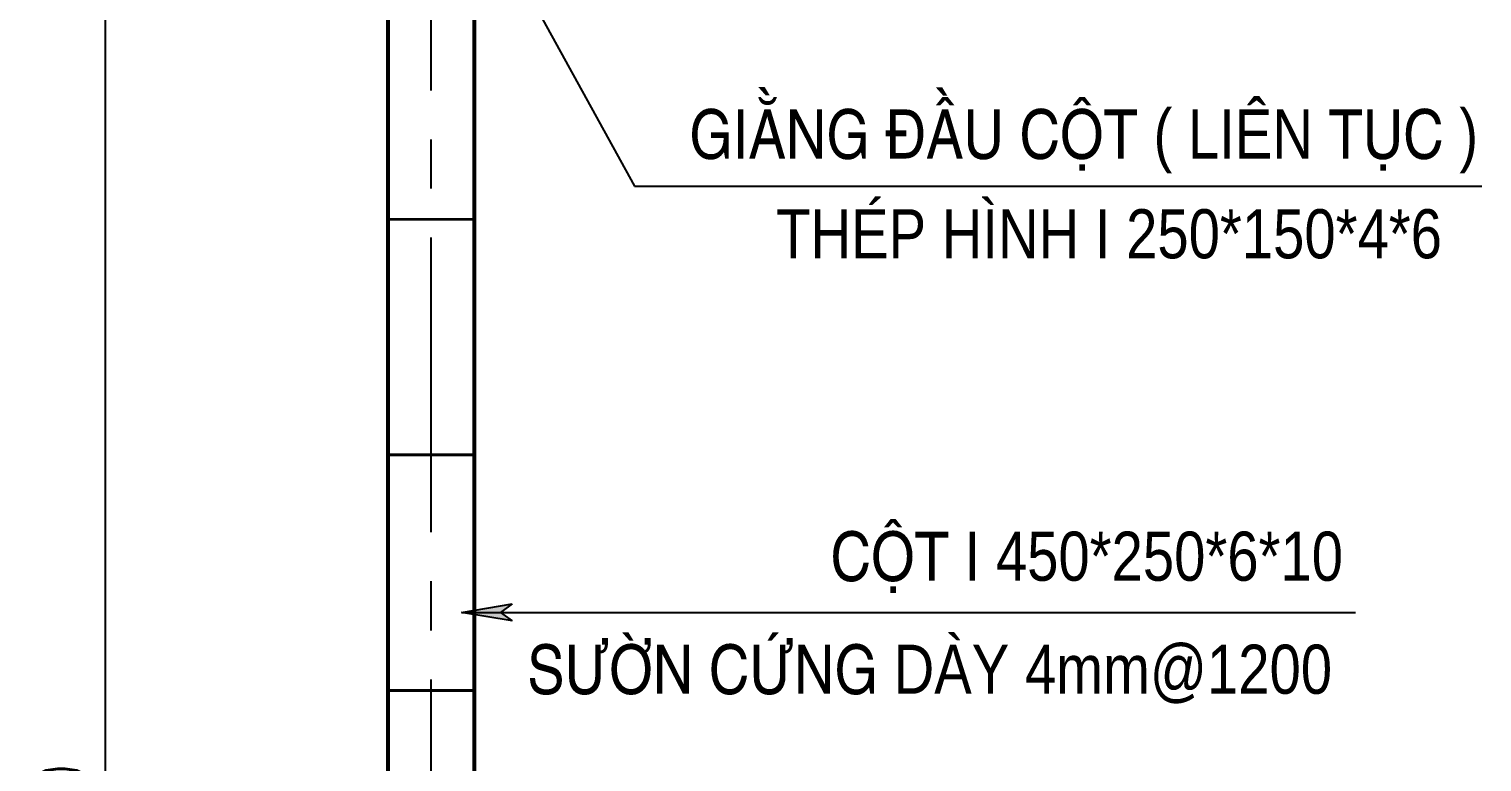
# Model space of a CAD drawing. Header units: millimetres. Extents: x 651127 to 1529722, y 768575 to 1021311.
# Drawn here: x 1037226 to 1044623, y 876067 to 879799 of the extents above; entities that cross this region are included whole.
import ezdxf
from ezdxf.enums import TextEntityAlignment as Align

# ---------------------------------------------------------------- set-up
doc = ezdxf.new("R2010")
doc.units = ezdxf.units.MM
doc.header["$LTSCALE"] = 1000
doc.header["$MEASUREMENT"] = 0
doc.linetypes.add('CENTER2', pattern=[1.125, 0.75, -0.125, 0.125, -0.125])
doc.layers.get('DEFPOINTS').update_dxf_attribs({"color": 8, "lineweight": 9})
for name, color, linetype in [('CHU VN', 7, 'Continuous'), ('KEO THEP TL10', 51, 'Continuous'), ('KICH THUOC', 147, 'Continuous'), ('KTHUOC', 136, 'Continuous'), ('TRUC', 8, 'CENTER2')]:
    doc.layers.add(name, color=color, linetype=linetype)
doc.styles.add('CHU 250', font='VNI-Helve-Condense.TTF')
doc.styles.add('CHU KT', font='romans.shx', dxfattribs={"width": 0.8})
doc.dimstyles.new('LEADER', dxfattribs={"dimscale": 100, "dimtxt": 2.5, "dimasz": 2, "dimexe": 1, "dimexo": 1.5, "dimgap": 1, "dimtad": 1, "dimdec": 0, "dimlfac": 0.5, "dimzin": 0, "dimdsep": 46, "dimtxsty": 'CHU KT', "dimblk": 'LEADER', "dimcen": 1.5, "dimdle": 1, "dimclrd": 256, "dimclre": 256, "dimclrt": 7, "dimadec": 0, "dimazin": 0, "dimtfac": 1, "dimtdec": 0, "dimtix": 1, "dimtmove": 2, "dimatfit": 3, "dimldrblk": 'LEADER', "dimfxl": 1, "dimtolj": 1, "dimtzin": 0, "dimarcsym": 0})
doc.dimstyles.new('TL100', dxfattribs={"dimscale": 100, "dimtxt": 2.5, "dimasz": 1, "dimexe": 1, "dimexo": 1.5, "dimgap": 1, "dimtad": 1, "dimdec": 0, "dimzin": 0, "dimdsep": 46, "dimtxsty": 'CHU KT', "dimblk": 'ARCHTICK', "dimcen": 1.5, "dimdle": 1, "dimclrd": 256, "dimclre": 256, "dimclrt": 7, "dimadec": 0, "dimazin": 0, "dimtfac": 1, "dimtdec": 0, "dimtix": 1, "dimtmove": 2, "dimatfit": 3, "dimfxl": 1, "dimtolj": 1, "dimtzin": 0, "dimarcsym": 0})

# ---------------------------------------------------------------- blocks, each defined once
blk = doc.blocks.new('LEADER')
at = {"linetype": 'CENTER2'}
blk.add_hatch(color=256, dxfattribs=at).paths.add_polyline_path([(-1.296, 0.216), (-1, 0), (-1.296, -0.216), (0, 0)])
blk.add_line((0, 0), (-1, 0), dxfattribs=at)
blk.add_lwpolyline([(-1.296, 0.216), (0, 0), (-1.296, -0.216), (-1, 0), (-1.296, 0.216)], dxfattribs=at)
blk = doc.blocks.new('_ARCHTICK')
at = {"color": 0, "linetype": 'ByBlock', "const_width": 0.3}
blk.add_lwpolyline([(-0.5, -0.5), (0.5, 0.5)], dxfattribs=at)
blk = doc.blocks.new('*D235')
at = {"layer": 'DEFPOINTS', "color": 0}
for p in [(1037614.8, 881128.5), (1039197.5, 881128.5), (1039022.5, 870128.7)]:
    blk.add_point(p, dxfattribs=at)
at = {"layer": 'KTHUOC', "lineweight": -2}
for p, q in [((1037614.8, 870028.7), (1037614.8, 881228.5)), ((1039047.5, 881128.5), (1037514.8, 881128.5)), ((1038872.5, 870128.7), (1037514.8, 870128.7))]:
    blk.add_line(p, q, dxfattribs=at)
at = {"layer": 'KTHUOC', "lineweight": -2, "xscale": 100, "yscale": 100, "zscale": 100}
for p, rotation in [((1037614.8, 881128.5), 90), ((1037614.8, 870128.7), 270)]:
    blk.add_blockref('_ARCHTICK', p, dxfattribs=dict(at, rotation=rotation))
at = {"layer": 'KTHUOC', "color": 7, "insert": (1037389.8, 875628.6), "char_height": 250, "attachment_point": 5, "rotation": 90, "style": 'CHU KT'}
blk.add_mtext('\\A1;11000', dxfattribs=at)

msp = doc.modelspace()

# ---------------------------------------------------------------- linework, layer by layer
at = {"layer": 'KEO THEP TL10'}
for p, q in [((1039047.5, 883633.5), (1039047.5, 870143)), ((1039057.5, 883633.5), (1039057.5, 870143)), ((1039487.5, 883633.5), (1039487.5, 870143)), ((1039497.5, 883633.5), (1039497.5, 870143)), ((1039057.5, 878833.6), (1039487.5, 878833.6)), ((1039057.5, 878829.6), (1039487.5, 878829.6)), ((1039057.5, 877633.6), (1039487.5, 877633.6)), ((1039057.5, 877629.6), (1039487.5, 877629.6)), ((1039057.5, 876433.6), (1039487.5, 876433.6)), ((1039057.5, 876429.6), (1039487.5, 876429.6))]:
    msp.add_line(p, q, dxfattribs=at)
at = {"layer": 'TRUC', "ltscale": 2}
msp.add_line((1039272.5, 865987.1), (1039272.5, 881501.6), dxfattribs=at)

# ---------------------------------------------------------------- texts
at = {"layer": 'CHU VN', "style": 'CHU 250'}
for s, p in [('GIAÈNG ÑAÀU COÄT ( LIEÂN TUÏC )', (1042595.1, 879284.6)), ('THEÙP HÌNH I 250*150*4*6', (1042724.1, 878787.5)), ('COÄT I 450*250*6*10', (1042610.9, 877115.3)), ('SÖÔØN CÖÙNG DAØY 4mm@1200', (1041810.8, 876546.7))]:
    msp.add_text(s, height=250, dxfattribs=at).set_placement(p, align=Align.MIDDLE)

# ---------------------------------------------------------------- dimensions: what is measured, and where the dimension line sits
at = {"layer": 'KTHUOC'}
dim = msp.add_linear_dim(base=(1037614.8, 881128.5), p1=(1039022.5, 870128.7), p2=(1039197.5, 881128.5), angle=90, dimstyle='TL100', dxfattribs=at)
dim.commit()
dim.dimension.update_dxf_attribs({"geometry": '*D235', "text_midpoint": (1037389.8, 875628.6)})

# ---------------------------------------------------------------- leaders
at = {"layer": 'KICH THUOC'}
for points in [[(1039272.5, 880878.5), (1040307.8, 878999.8), (1044622.5, 878999.8)], [(1039426.6, 876828.3), (1043978.2, 876828.3)]]:
    msp.add_leader(points, dimstyle='LEADER', dxfattribs=at)

doc.saveas('drawing.dxf')
